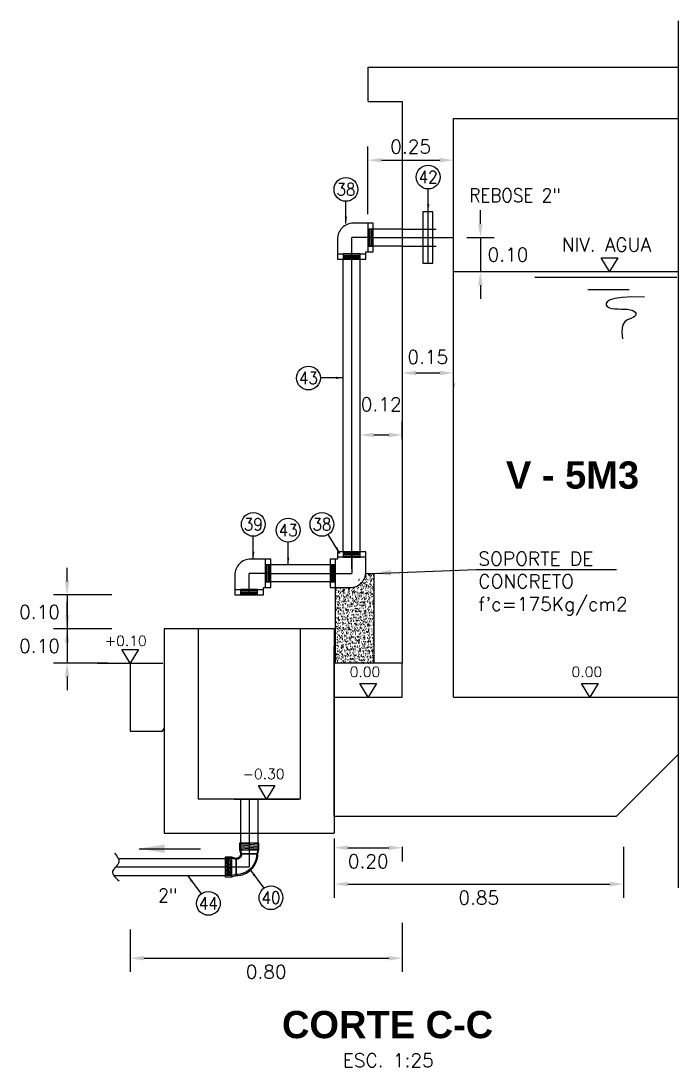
# Model space of a CAD drawing. Header units: metres. Extents: x -90 to 2507, y -28 to 972.
# Drawn here: x 156.174 to 158.106, y 189.295 to 192.368 of the extents above; entities that cross this region are included whole.
import ezdxf
from ezdxf.enums import TextEntityAlignment as Align

# ---------------------------------------------------------------- set-up
doc = ezdxf.new("R2010")
doc.units = ezdxf.units.M
for name, pattern in [('CENTER', [50.8, 31.75, -6.35, 6.35, -6.35]), ('DASHED', [19.05, 12.7, -6.35]), ('HIDDEN', [9.525, 6.35, -3.175])]:
    doc.linetypes.add(name, pattern=pattern)
for name, color, linetype in [('A-MURO', 6, 'Continuous'), ('A-NIVELES', 7, 'Continuous'), ('A-PISO', 9, 'Continuous'), ('A-PUERTA', 2, 'Continuous'), ('G-achurado', 9, 'Continuous'), ('G-acotado', 8, 'Continuous'), ('G-ejes', 9, 'CENTER'), ('G-textos-notas', 7, 'Continuous'), ('G-textos-titulos', 4, 'Continuous'), ('S-TUBERIAS-NUEVAS', 3, 'Continuous')]:
    doc.layers.add(name, color=color, linetype=linetype)
doc.styles.add('01COTAS', font='romans.shx')
doc.styles.add('20-NOTAS', font='romans.shx', dxfattribs={"height": 0.04})
doc.styles.add('20-TITULO', font='arialbd.ttf', dxfattribs={"height": 0.08})
doc.styles.add('ROMANS', font='romans.shx')
doc.dimstyles.new('DIM-10-CORTE', dxfattribs={"dimscale": 0.01, "dimtxt": 2, "dimasz": 2, "dimexe": 2, "dimexo": 2, "dimgap": 1, "dimtad": 1, "dimtih": 1, "dimtoh": 1, "dimdsep": 46, "dimtxsty": '01COTAS', "dimcen": 25, "dimclrd": 256, "dimclre": 256, "dimclrt": 7, "dimadec": 0, "dimazin": 0, "dimtfac": 1, "dimtmove": 2, "dimatfit": 3, "dimfxl": 1, "dimtolj": 1, "dimtzin": 0, "dimarcsym": 0})
doc.dimstyles.new('DIM-20-CORTE', dxfattribs={"dimscale": 0.02, "dimtxt": 2, "dimasz": 2, "dimexe": 2, "dimexo": 2, "dimgap": 1, "dimtad": 2, "dimtih": 1, "dimtoh": 1, "dimzin": 1, "dimdsep": 46, "dimtxsty": '01COTAS', "dimcen": 25, "dimclrd": 9, "dimclre": 9, "dimclrt": 7, "dimadec": 0, "dimazin": 0, "dimtfac": 1, "dimtmove": 2, "dimatfit": 3, "dimfxl": 1, "dimtolj": 1, "dimtzin": 0, "dimarcsym": 0})
doc.dimstyles.new('DIM-50-PLANTA', dxfattribs={"dimscale": 0.05, "dimtxt": 2, "dimasz": 2, "dimexe": 2, "dimexo": 2, "dimgap": 1, "dimtad": 1, "dimdec": 0, "dimlfac": 1000, "dimtxsty": '01COTAS', "dimcen": 25, "dimclrd": 9, "dimclre": 9, "dimclrt": 7, "dimadec": 0, "dimazin": 0, "dimtfac": 1, "dimtdec": 0, "dimtmove": 2, "dimatfit": 3, "dimfxl": 1, "dimtolj": 1, "dimtzin": 0, "dimarcsym": 0})

# ---------------------------------------------------------------- blocks, each defined once
blk = doc.blocks.new('*D246')
at = {"layer": 'Defpoints', "color": 0, "transparency": 16777216}
for p in [(157.0952, 190.0064), (157.2954, 189.9814), (157.2954, 189.9388)]:
    blk.add_point(p, dxfattribs=at)
at = {"layer": 'G-acotado', "color": 9, "lineweight": -2, "transparency": 16777216}
for p, q in [((157.0952, 189.9664), (157.0952, 189.8988)), ((157.1352, 189.9388), (157.2554, 189.9388)), ((157.2954, 189.9414), (157.2954, 189.8988))]:
    blk.add_line(p, q, dxfattribs=at)
at = {"layer": 'G-acotado', "color": 9, "transparency": 16777216}
for points in [[(157.1352, 189.9455), (157.1352, 189.9322), (157.0952, 189.9388)], [(157.2554, 189.9455), (157.2554, 189.9322), (157.2954, 189.9388)]]:
    blk.add_solid(points, dxfattribs=at)
at = {"layer": 'G-acotado', "color": 7, "transparency": 16777216, "insert": (157.1953, 189.8988), "char_height": 0.04, "attachment_point": 5, "style": '01COTAS'}
blk.add_mtext('\\A1;0.20', dxfattribs=at)
blk = doc.blocks.new('NIVEL-CORTE')
at = {"color": 1}
blk.add_line((-4.79, 0), (4.79, 0), dxfattribs=at)
blk.add_lwpolyline([(0, 0), (-1.22, 2.01), (1.22, 2.01), (0, 0)])
at = {"style": 'ROMANS'}
blk.add_attdef('+1.50', text='', height=2, dxfattribs=at).set_placement((-0.45, 2.95), align=Align.CENTER)
blk = doc.blocks.new('*D247')
at = {"layer": 'Defpoints', "color": 0, "transparency": 16777216}
for p in [(157.0952, 189.9814), (157.9454, 189.9814), (157.9454, 189.832)]:
    blk.add_point(p, dxfattribs=at)
at = {"layer": 'G-acotado', "color": 9, "lineweight": -2, "transparency": 16777216}
for p, q in [((157.0952, 189.9414), (157.0952, 189.792)), ((157.9454, 189.9414), (157.9454, 189.792)), ((157.1352, 189.832), (157.9054, 189.832))]:
    blk.add_line(p, q, dxfattribs=at)
at = {"layer": 'G-acotado', "color": 9, "transparency": 16777216}
for points in [[(157.1352, 189.8387), (157.1352, 189.8254), (157.0952, 189.832)], [(157.9054, 189.8387), (157.9054, 189.8254), (157.9454, 189.832)]]:
    blk.add_solid(points, dxfattribs=at)
at = {"layer": 'G-acotado', "color": 7, "transparency": 16777216, "insert": (157.5203, 189.792), "char_height": 0.04, "attachment_point": 5, "style": '01COTAS'}
blk.add_mtext('\\A1;0.85', dxfattribs=at)
blk = doc.blocks.new('*D248')
at = {"layer": 'Defpoints', "color": 0, "transparency": 16777216}
for p in [(157.4454, 191.9586), (157.4454, 191.7739), (157.1942, 191.7595)]:
    blk.add_point(p, dxfattribs=at)
at = {"layer": 'G-acotado', "color": 9, "lineweight": -2, "transparency": 16777216}
for p, q in [((157.1942, 191.7995), (157.1942, 191.9986)), ((157.4454, 191.8139), (157.4454, 191.9986)), ((157.2342, 191.9586), (157.4054, 191.9586))]:
    blk.add_line(p, q, dxfattribs=at)
at = {"layer": 'G-acotado', "color": 9, "transparency": 16777216}
for points in [[(157.2342, 191.9653), (157.2342, 191.9519), (157.1942, 191.9586)], [(157.4054, 191.9653), (157.4054, 191.9519), (157.4454, 191.9586)]]:
    blk.add_solid(points, dxfattribs=at)
at = {"layer": 'G-acotado', "color": 7, "transparency": 16777216, "insert": (157.3198, 191.9986), "char_height": 0.04, "attachment_point": 5, "style": '01COTAS'}
blk.add_mtext('\\A1;0.25', dxfattribs=at)
blk = doc.blocks.new('*D514')
at = {"layer": 'Defpoints', "color": 0, "transparency": 16777216}
for p in [(157.1716, 191.1489), (157.2954, 191.1513), (157.2954, 191.0991)]:
    blk.add_point(p, dxfattribs=at)
at = {"layer": 'G-acotado', "color": 9, "lineweight": -2, "transparency": 16777216}
for p, q in [((157.1716, 191.1889), (157.1716, 191.1913)), ((157.2954, 191.1391), (157.2954, 191.1913)), ((157.2116, 191.1513), (157.2554, 191.1513))]:
    blk.add_line(p, q, dxfattribs=at)
at = {"layer": 'G-acotado', "color": 9, "transparency": 16777216}
for points in [[(157.2116, 191.158), (157.2116, 191.1446), (157.1716, 191.1513)], [(157.2554, 191.158), (157.2554, 191.1446), (157.2954, 191.1513)]]:
    blk.add_solid(points, dxfattribs=at)
at = {"layer": 'G-acotado', "color": 7, "transparency": 16777216, "insert": (157.2335, 191.2413), "char_height": 0.04, "attachment_point": 5, "style": '01COTAS'}
blk.add_mtext('\\A1;0.12', dxfattribs=at)
blk = doc.blocks.new('*D249')
at = {"layer": 'Defpoints', "color": 0, "transparency": 16777216}
for p in [(156.4954, 189.7383), (157.2954, 189.7578), (157.2954, 189.6143)]:
    blk.add_point(p, dxfattribs=at)
at = {"layer": 'G-acotado', "color": 9, "lineweight": -2, "transparency": 16777216}
for p, q in [((157.2954, 189.7178), (157.2954, 189.5743)), ((156.4954, 189.6983), (156.4954, 189.5743)), ((156.5354, 189.6143), (157.2554, 189.6143))]:
    blk.add_line(p, q, dxfattribs=at)
at = {"layer": 'G-acotado', "color": 9, "transparency": 16777216}
for points in [[(156.5354, 189.621), (156.5354, 189.6076), (156.4954, 189.6143)], [(157.2554, 189.621), (157.2554, 189.6076), (157.2954, 189.6143)]]:
    blk.add_solid(points, dxfattribs=at)
at = {"layer": 'G-acotado', "color": 7, "transparency": 16777216, "insert": (156.8954, 189.5743), "char_height": 0.04, "attachment_point": 5, "style": '01COTAS'}
blk.add_mtext('\\A1;0.80', dxfattribs=at)
blk = doc.blocks.new('*D250')
at = {"layer": 'Defpoints', "color": 0, "transparency": 16777216}
for p in [(157.2954, 191.3335), (157.4454, 191.3437), (157.4454, 191.3335)]:
    blk.add_point(p, dxfattribs=at)
at = {"layer": 'G-acotado', "color": 9, "lineweight": -2, "transparency": 16777216}
for p, q in [((157.3354, 191.3335), (157.4054, 191.3335)), ((157.4454, 191.3037), (157.4454, 191.2935))]:
    blk.add_line(p, q, dxfattribs=at)
at = {"layer": 'G-acotado', "color": 9, "transparency": 16777216}
for points in [[(157.3354, 191.3402), (157.3354, 191.3268), (157.2954, 191.3335)], [(157.4054, 191.3402), (157.4054, 191.3268), (157.4454, 191.3335)]]:
    blk.add_solid(points, dxfattribs=at)
at = {"layer": 'G-acotado', "color": 7, "transparency": 16777216, "insert": (157.3704, 191.3805), "char_height": 0.04, "attachment_point": 5, "style": '01COTAS'}
blk.add_mtext('\\A1;0.15', dxfattribs=at)
blk = doc.blocks.new('CODO 2PULG 90')
h = blk.add_hatch()
h.set_pattern_fill('ANSI31', color=8, scale=0.001316, angle=45)
h.set_pattern_definition([(90, (-20.6300368, 3.6041238), (-0.0041776316, 9e-19), [])])
h.paths.add_polyline_path([(0.0635, 0.025), (0.0475, 0.025), (0.0475, -0.025), (0.0635, -0.025)])
h = blk.add_hatch()
h.set_pattern_fill('ANSI31', color=8, scale=0.001316, angle=135)
h.set_pattern_definition([(180, (-3.604113, -20.7410368), (-1e-18, -0.0041776316), [])])
h.paths.add_polyline_path([(-0.025, -0.0475), (-0.025, -0.0635), (0.025, -0.0635), (0.025, -0.0475)])
at = {"color": 8}
for points in [[(0.0635, 0), (0, 0)], [(0, -0.0635), (0, 0)]]:
    blk.add_lwpolyline(points, dxfattribs=at)
for points in [[(0.0635, 0.025), (0.0475, 0.025), (0.0475, -0.025), (0.0635, -0.025)], [(0.0635, 0.025), (0.0475, 0.025), (0.0475, -0.025), (0.0635, -0.025)], [(-0.025, -0.0475), (-0.025, -0.0635), (0.025, -0.0635), (0.025, -0.0475)], [(-0.025, -0.0475), (-0.025, -0.0635), (0.025, -0.0635), (0.025, -0.0475)]]:
    blk.add_lwpolyline(points, close=True, dxfattribs=at)
at = {"layer": 'S-TUBERIAS-NUEVAS'}
blk.add_lwpolyline([(-0.042, -0.0048), (-0.042, -0.0635), (0.042, -0.0635), (0.042, -0.042), (0.0635, -0.042), (0.0635, 0.042), (0.0048, 0.042, 0.414214)], format="xyb", close=True, dxfattribs=at)
at = {"layer": 'S-TUBERIAS-NUEVAS', "color": 1}
for points in [[(0.0475, 0.042), (0.0475, -0.042)], [(-0.042, -0.0475), (0.042, -0.0475)]]:
    blk.add_lwpolyline(points, dxfattribs=at)
blk = doc.blocks.new('*D516')
at = {"layer": 'Defpoints', "color": 0, "transparency": 16777216}
for p in [(157.4454, 191.7314), (157.4454, 191.6314), (157.525, 191.6314)]:
    blk.add_point(p, dxfattribs=at)
at = {"layer": 'G-acotado', "color": 9, "lineweight": -2, "transparency": 16777216}
for p, q in [((157.525, 191.7714), (157.525, 191.8114)), ((157.4854, 191.7314), (157.565, 191.7314)), ((157.525, 191.7314), (157.525, 191.6314)), ((157.4854, 191.6314), (157.565, 191.6314)), ((157.525, 191.5914), (157.525, 191.5514))]:
    blk.add_line(p, q, dxfattribs=at)
at = {"layer": 'G-acotado', "color": 9, "transparency": 16777216}
for points in [[(157.5183, 191.7714), (157.5316, 191.7714), (157.525, 191.7314)], [(157.5183, 191.5914), (157.5316, 191.5914), (157.525, 191.6314)]]:
    blk.add_solid(points, dxfattribs=at)
at = {"layer": 'G-acotado', "color": 7, "transparency": 16777216, "insert": (157.6059, 191.6814), "char_height": 0.04, "attachment_point": 5, "style": '01COTAS'}
blk.add_mtext('\\A1;0.10', dxfattribs=at)
blk = doc.blocks.new('codo1pulg')
at = {"color": 8}
for p in [(0.035, 0), (0, -0.035)]:
    blk.add_line(p, (0, 0), dxfattribs=at)
for p, q in [((0.0191, -0.0127), (0.0191, 0.0127)), ((0.0191, 0.0127), (0.0191, -0.0127)), ((-0.0127, -0.0191), (0.0127, -0.0191)), ((0.0127, -0.0191), (-0.0127, -0.0191)), ((-0.0127, -0.0191), (0.0127, -0.0191))]:
    blk.add_line(p, q)
blk.add_lwpolyline([(0.0254, -0.0143), (0.0191, -0.0127, 0.414214), (0.0127, -0.0191), (0.0143, -0.0254), (0.0143, -0.035), (-0.0143, -0.035), (-0.0143, -0.0254), (-0.0127, -0.0191, -0.414214), (0.0191, 0.0127), (0.0254, 0.0143), (0.035, 0.0143), (0.035, -0.0143)], format="xyb", close=True)
for points in [[(0.035, 0.0127), (0.0254, 0.0127), (0.0191, 0.0111, 0.414214), (-0.0111, -0.0191), (-0.0127, -0.0254), (-0.0127, -0.035)], [(0.035, -0.0127), (0.0254, -0.0127), (0.0191, -0.0111, 0.414214), (0.0111, -0.0191), (0.0127, -0.0254), (0.0127, -0.035)]]:
    blk.add_lwpolyline(points, format="xyb")
for points in [[(0.0254, -0.0143), (0.0254, 0.0143)], [(-0.0143, -0.0254), (0.0143, -0.0254)]]:
    blk.add_lwpolyline(points)
blk = doc.blocks.new('*D142')
at = {"layer": 'Defpoints', "color": 0, "transparency": 16777216}
for p in [(156.4815, 190.5814), (156.3102, 190.4814), (156.4709, 190.4814)]:
    blk.add_point(p, dxfattribs=at)
at = {"layer": 'G-acotado', "color": 9, "lineweight": -2, "transparency": 16777216}
for p, q in [((156.3102, 190.6214), (156.3102, 190.6614)), ((156.4415, 190.5814), (156.2702, 190.5814)), ((156.3102, 190.5814), (156.3102, 190.4814)), ((156.4309, 190.4814), (156.2702, 190.4814)), ((156.3102, 190.4414), (156.3102, 190.4014))]:
    blk.add_line(p, q, dxfattribs=at)
at = {"layer": 'G-acotado', "color": 9, "transparency": 16777216}
for points in [[(156.3035, 190.6214), (156.3168, 190.6214), (156.3102, 190.5814)], [(156.3035, 190.4414), (156.3168, 190.4414), (156.3102, 190.4814)]]:
    blk.add_solid(points, dxfattribs=at)
at = {"layer": 'G-acotado', "color": 7, "transparency": 16777216, "insert": (156.2292, 190.5314), "char_height": 0.04, "attachment_point": 5, "style": '01COTAS'}
blk.add_mtext('\\A1;0.10', dxfattribs=at)
blk = doc.blocks.new('*D143')
at = {"layer": 'Defpoints', "color": 0, "transparency": 16777216}
for p in [(156.4815, 190.6814), (156.3102, 190.5814), (156.4709, 190.5814)]:
    blk.add_point(p, dxfattribs=at)
at = {"layer": 'G-acotado', "color": 9, "lineweight": -2, "transparency": 16777216}
for p, q in [((156.3102, 190.7214), (156.3102, 190.7614)), ((156.4415, 190.6814), (156.2702, 190.6814)), ((156.3102, 190.6814), (156.3102, 190.5814)), ((156.4309, 190.5814), (156.2702, 190.5814)), ((156.3102, 190.5414), (156.3102, 190.5014))]:
    blk.add_line(p, q, dxfattribs=at)
at = {"layer": 'G-acotado', "color": 9, "transparency": 16777216}
for points in [[(156.3035, 190.7214), (156.3168, 190.7214), (156.3102, 190.6814)], [(156.3035, 190.5414), (156.3168, 190.5414), (156.3102, 190.5814)]]:
    blk.add_solid(points, dxfattribs=at)
at = {"layer": 'G-acotado', "color": 7, "transparency": 16777216, "insert": (156.2292, 190.6314), "char_height": 0.04, "attachment_point": 5, "style": '01COTAS'}
blk.add_mtext('\\A1;0.10', dxfattribs=at)

msp = doc.modelspace()

# ---------------------------------------------------------------- hatches: boundary and pattern name
h = msp.add_hatch()
h.set_pattern_fill('ANSI31', color=8, scale=0.001337, angle=130)
h.set_pattern_definition([(175, (141.774005, 158.9246772), (-0.0003699821, -0.00422891454), [])])
h.paths.add_polyline_path([(156.8706, 189.9522), (156.8706, 189.9331), (156.8198, 189.9331), (156.8198, 189.9522)])
h = msp.add_hatch()
h.set_pattern_fill('ANSI31', color=8, scale=0.001316, angle=220)
h.set_pattern_definition([(265, (187.449625, 175.0281465), (0.00416173443, -0.0003641046), [])])
h.paths.add_polyline_path([(156.7944, 189.8573), (156.7756, 189.8573), (156.7756, 189.9073), (156.7944, 189.9073)])
at = {"layer": 'G-achurado'}
h = msp.add_hatch(dxfattribs=at)
h.set_pattern_fill('AR-CONC', color=256, scale=0.0001)
h.set_pattern_definition([(50, (6.776121, -1.250654), (0.0182184669, -0.00159390855), [0.001905, -0.020955]), (355, (6.776121, -1.250654), (-0.0035243421, 0.0191056845), [0.001524, -0.0167640584]), (100.451445, (6.77764, -1.250787), (0.0146941247, 0.0175117752), [0.0016190009, -0.0178090245]), (46.1842, (6.776121, -1.245574), (0.027107904, -0.0042042328), [0.0028575, -0.0314325]), (96.635558, (6.77838, -1.245925), (0.0237404134, 0.0247426125), [0.0024285023, -0.0267135608]), (351.184151, (6.77612, -1.245574), (0.0237404134, 0.0247426125), [0.0022859967, -0.0251459732]), (21, (6.778661, -1.246844), (0.0151614391, -0.0102265198), [0.001905, -0.020955]), (326, (6.778661, -1.246844), (0.0061802028, 0.0184187966), [0.001524, -0.016764]), (71.451445, (6.779925, -1.247697), (0.0213416419, 0.0081922769), [0.0016190009, -0.0178089938]), (37.5, (6.776121, -1.2506544), (0.00030886033, 0.00845550389), [0, -0.0165608, 0, -0.017018, 0, -0.0168275]), (7.5, (6.776121, -1.250654), (0.00668196625, 0.01001805748), [0, -0.0097028, 0, -0.0161798, 0, -0.0064135]), (327.5, (6.770457, -1.2506544), (0.01355905952, -0.0005728744), [0, -0.00635, 0, -0.019812, 0, -0.026289]), (317.5, (6.767917, -1.250654), (0.01481291814, 0.0025426491), [0, -0.008255, 0, -0.0131572, 0, -0.018669])])
edge = h.paths.add_edge_path()
edge.add_line((157.2118, 190.7448), (157.1884, 190.7448))
edge.add_arc((157.1419, 190.7496), 0.0468, 270, 354.1355, ccw=False)
edge.add_line((157.1419, 190.7029), (157.0991, 190.7029))
edge.add_line((157.0991, 190.7029), (157.0991, 190.4814))
edge.add_line((157.0991, 190.4814), (157.2118, 190.4814))
edge.add_line((157.2118, 190.4814), (157.2118, 190.7448))

# ---------------------------------------------------------------- linework, layer by layer
at = {"color": 8, "linetype": 'HIDDEN', "ltscale": 0.5}
msp.add_line((157.0952, 190.3814), (157.2954, 190.3814), dxfattribs=at)
msp.add_line((157.0952, 190.3814), (157.2954, 190.3814), dxfattribs=at)
at = {"color": 8, "linetype": 'DASHED', "ltscale": 0.002}
for points in [[(157.2954, 191.7564), (157.4454, 191.7564)], [(157.2954, 191.7064), (157.4454, 191.7064)]]:
    msp.add_lwpolyline(points, dxfattribs=at)
msp.add_lwpolyline([(157.1884, 190.7448), (157.2118, 190.7448), (157.2118, 190.4814), (157.0991, 190.4814), (157.0991, 190.7029)])
msp.add_lwpolyline([(157.1884, 190.7448), (157.2118, 190.7448), (157.2118, 190.4814), (157.0991, 190.4814), (157.0991, 190.7029)])
at = {"color": 8, "linetype": 'HIDDEN', "ltscale": 0.5}
msp.add_lwpolyline([(157.2954, 190.3814), (157.2954, 190.4814)], dxfattribs=at)
at = {"layer": 'A-MURO', "color": 1, "ltscale": 0.18}
for p, q in [((157.1954, 192.1314), (157.1954, 192.2314)), ((157.1954, 192.2314), (158.106, 192.2314)), ((157.1954, 192.1314), (157.2954, 192.1314)), ((157.4454, 190.3814), (157.4454, 192.0814)), ((157.4454, 192.0814), (158.106, 192.0814)), ((157.0952, 190.0314), (157.0952, 190.5314)), ((156.4954, 190.4817), (156.4954, 190.2817)), ((156.5904, 190.2817), (156.5952, 190.2889)), ((156.4954, 190.2817), (156.5904, 190.2817))]:
    msp.add_line(p, q, dxfattribs=at)
at = {"layer": 'A-MURO', "color": 2, "ltscale": 0.18}
for p, q in [((156.5952, 190.5814), (156.5952, 189.9814)), ((156.5952, 189.9814), (157.0952, 189.9814))]:
    msp.add_line(p, q, dxfattribs=at)
at = {"layer": 'A-MURO', "color": 1, "ltscale": 0.18}
for points in [[(158.106, 192.3676), (158.106, 189.8215)], [(157.2954, 192.1314), (157.2954, 190.4814), (157.0952, 190.4814)], [(156.9952, 190.5814), (156.6952, 190.5814)], [(157.4454, 190.3814), (158.106, 190.3814)], [(157.7454, 190.3814), (157.998, 190.3814)], [(157.0952, 190.0314), (157.9247, 190.0314), (158.106, 190.2127)]]:
    msp.add_lwpolyline(points, dxfattribs=at)
at = {"layer": 'A-MURO', "color": 2, "ltscale": 0.18}
for points in [[(156.6952, 190.5814), (156.5952, 190.5814)], [(156.6952, 190.5814), (156.6952, 190.0814)], [(156.9952, 190.5814), (156.9952, 190.0814)], [(157.0952, 190.5814), (156.9952, 190.5814)], [(157.0952, 190.5814), (157.0952, 189.9814)], [(156.9952, 190.0814), (156.6952, 190.0814)]]:
    msp.add_lwpolyline(points, dxfattribs=at)
at = {"layer": 'A-PISO'}
for p, q in [((158.1026, 191.6139), (157.6852, 191.6139)), ((157.9625, 191.5777), (157.8409, 191.5777))]:
    msp.add_line(p, q, dxfattribs=at)
for points in [[(157.4454, 191.6314), (158.106, 191.6314)], [(158.0073, 191.5559), (157.9701, 191.5568), (157.9415, 191.5555), (157.9205, 191.5523), (157.9064, 191.5479), (157.898, 191.5427), (157.8946, 191.5373), (157.8951, 191.5323), (157.8986, 191.528), (157.9043, 191.5251), (157.9117, 191.5232), (157.9202, 191.5221), (157.9295, 191.5215), (157.9391, 191.5213), (157.9485, 191.521), (157.9573, 191.5205), (157.9651, 191.5194), (157.9714, 191.5175), (157.9763, 191.515), (157.9796, 191.5121), (157.9815, 191.5088), (157.9818, 191.5055), (157.9807, 191.5022), (157.9781, 191.4991), (157.974, 191.4964), (157.9686, 191.4942), (157.9623, 191.4919), (157.9558, 191.4887), (157.9498, 191.4839), (157.9449, 191.4767), (157.9417, 191.4665), (157.9408, 191.4524), (157.943, 191.4338)]]:
    msp.add_lwpolyline(points, dxfattribs=at)
at = {"layer": 'A-PUERTA'}
msp.add_lwpolyline([(157.3704, 191.8064), (157.3704, 191.6564)], dxfattribs=at)
at = {"layer": 'G-ejes', "color": 8, "linetype": 'CENTER', "ltscale": 0.1}
for points in [[(157.2101, 191.7314), (157.4454, 191.7314)], [(157.1467, 190.7584), (157.1466, 191.6678)], [(156.9046, 190.7448), (157.0831, 190.7448)], [(156.8452, 190.0814), (156.8452, 189.9522)], [(156.4541, 189.8823), (156.7756, 189.8823)]]:
    msp.add_lwpolyline(points, dxfattribs=at)
at = {"layer": 'G-textos-notas', "color": 1}
for centre in [(157.3715, 191.9091), (157.1297, 191.8728), (157.0195, 191.3187), (156.8575, 190.8888), (156.9599, 190.8717), (157.0592, 190.8888), (156.9094, 189.7921), (156.7253, 189.7755)]:
    msp.add_circle(centre, 0.035, dxfattribs=at)
at = {"layer": 'S-TUBERIAS-NUEVAS'}
msp.add_lwpolyline([(157.3554, 191.6564), (157.3854, 191.6564), (157.3854, 191.8064), (157.3554, 191.8064)], close=True, dxfattribs=at)
at = {"layer": 'S-TUBERIAS-NUEVAS', "ltscale": 0.05}
for points in [[(157.2954, 191.7564), (157.1941, 191.7564)], [(157.2954, 191.7064), (157.1941, 191.7064)], [(157.1216, 190.8084), (157.1216, 191.6678)], [(157.1716, 190.8084), (157.1716, 191.6678)], [(157.0831, 190.7698), (156.9087, 190.7699)], [(157.0831, 190.7198), (156.9087, 190.7199)]]:
    msp.add_lwpolyline(points, dxfattribs=at)
at = {"layer": 'S-TUBERIAS-NUEVAS', "linetype": 'DASHED', "ltscale": 0.1}
for points in [[(156.8198, 190.0814), (156.8198, 189.9522)], [(156.8706, 190.0814), (156.8706, 189.9522)], [(156.4598, 189.9077), (156.7756, 189.9077)], [(156.4466, 189.8569), (156.7756, 189.8569)]]:
    msp.add_lwpolyline(points, dxfattribs=at)
at = {"layer": 'S-TUBERIAS-NUEVAS'}
msp.add_spline([(156.4497, 189.9225), (156.4626, 189.8967), (156.4438, 189.8696), (156.4629, 189.8415)], degree=3, dxfattribs=at)

# ---------------------------------------------------------------- block references
at = {"layer": 'A-NIVELES', "xscale": 0.02, "yscale": 0.02, "zscale": 0.02}
msp.add_blockref('NIVEL-CORTE', (157.9042, 191.6314), dxfattribs=at).add_auto_attribs({'+1.50': 'NIV. AGUA'})
at = {"layer": 'A-NIVELES'}
ref = msp.add_blockref('NIVEL-CORTE', (156.4954, 190.4814), dxfattribs=dict(at, xscale=0.02, yscale=0.02, zscale=0.02))
ref.add_attrib('+1.50', '+0.10', dxfattribs={"layer": '0', "height": 0.03, "style": 'ROMANS'}).set_placement((156.4824, 190.5316), align=Align.CENTER)
ref = msp.add_blockref('NIVEL-CORTE', (157.1947, 190.3814), dxfattribs=dict(at, xscale=0.02, yscale=0.02, zscale=0.02))
ref.add_attrib('+1.50', '0.00', dxfattribs={"layer": '0', "height": 0.03, "style": 'ROMANS'}).set_placement((157.1857, 190.4404), align=Align.CENTER)
ref = msp.add_blockref('NIVEL-CORTE', (157.8469, 190.3814), dxfattribs=dict(at, xscale=0.02, yscale=0.02, zscale=0.02))
ref.add_attrib('+1.50', '0.00', dxfattribs={"layer": '0', "height": 0.03, "style": 'ROMANS'}).set_placement((157.8379, 190.4404), align=Align.CENTER)
ref = msp.add_blockref('NIVEL-CORTE', (156.8967, 190.0814), dxfattribs=dict(at, xscale=0.02, yscale=0.02, zscale=0.02))
ref.add_attrib('+1.50', '-0.30', dxfattribs={"layer": '0', "height": 0.03, "style": 'ROMANS'}).set_placement((156.8877, 190.1404), align=Align.CENTER)
at = {"layer": 'S-TUBERIAS-NUEVAS'}
for p in [(157.1466, 191.7313), (156.8452, 190.7449)]:
    msp.add_blockref('CODO 2PULG 90', p, dxfattribs=at)
at = {"layer": 'S-TUBERIAS-NUEVAS', "rotation": 180}
msp.add_blockref('CODO 2PULG 90', (157.1466, 190.7449), dxfattribs=at)
at = {"layer": 'S-TUBERIAS-NUEVAS', "xscale": -2.000296247451435, "yscale": 2.000296247451435, "zscale": 2.000296247451435, "rotation": 270}
msp.add_blockref('codo1pulg', (156.8452, 189.8823), dxfattribs=at)

# ---------------------------------------------------------------- texts
at = {"layer": 'A-NIVELES', "linetype": 'HIDDEN', "lineweight": 13, "ltscale": 0.5, "insert": (157.4389, 190.8078), "char_height": 0.04, "attachment_point": 1, "style": '01COTAS'}
msp.add_mtext_dynamic_manual_height_columns("\\pxi-3,l5,t1;SOPORTE DE \\PCONCRETO \\Pf'c=175Kg/cm2", width=1.229619, gutter_width=10, heights=[0.2712], dxfattribs=at)
at = {"layer": 'G-textos-notas', "style": '01COTAS', "width": 0.9}
for s, p in [('42', (157.3715, 191.9091)), ('38', (157.1297, 191.8728)), ('43', (157.0195, 191.3187)), ('39', (156.8575, 190.8888)), ('38', (157.0592, 190.8888)), ('43', (156.9599, 190.8717)), ('40', (156.9094, 189.7921)), ('44', (156.7253, 189.7755))]:
    msp.add_text(s, height=0.036, dxfattribs=at).set_placement(p, align=Align.MIDDLE)
at = {"layer": 'G-textos-notas', "color": 7, "style": '01COTAS', "width": 0.9}
for s, p in [('REBOSE 2"', (157.6266, 191.8557)), ('2"', (156.6059, 189.7991))]:
    msp.add_text(s, height=0.04, dxfattribs=at).set_placement(p, align=Align.MIDDLE)
at = {"layer": 'G-textos-notas', "style": '20-NOTAS'}
msp.add_text('ESC. 1:25', height=0.04, dxfattribs=at).set_placement((157.2539, 189.3145), align=Align.MIDDLE)
at = {"layer": 'G-textos-titulos', "style": '20-TITULO'}
for s, p in [('V - 5M3', (157.7957, 191.0336)), ('CORTE C-C', (157.2521, 189.4194))]:
    msp.add_text(s, height=0.08, dxfattribs=at).set_placement(p, align=Align.MIDDLE)

# ---------------------------------------------------------------- dimensions: what is measured, and where the dimension line sits
at = {"layer": 'G-acotado'}
for base, p1, p2, picture, middle in [((157.4454, 191.9586), (157.1942, 191.7595), (157.4454, 191.7739), '*D248', (157.3198, 191.9986)), ((157.2954, 191.1513), (157.1716, 191.1489), (157.2954, 191.0991), '*D514', (157.2335, 191.2413)), ((157.2954, 189.9388), (157.0952, 190.0064), (157.2954, 189.9814), '*D246', (157.1953, 189.8988)), ((157.9454, 189.832), (157.0952, 189.9814), (157.9454, 189.9814), '*D247', (157.5203, 189.792)), ((157.2954, 189.6143), (156.4954, 189.7383), (157.2954, 189.7578), '*D249', (156.8954, 189.5743))]:
    dim = msp.add_linear_dim(base=base, p1=p1, p2=p2, dimstyle='DIM-20-CORTE', dxfattribs=at)
    dim.commit()
    dim.dimension.update_dxf_attribs({"geometry": picture, "text_midpoint": middle})
for base, p1, p2, picture, middle in [((157.525, 191.6314), (157.4454, 191.7314), (157.4454, 191.6314), '*D516', (157.6059, 191.6814)), ((156.3102, 190.5814), (156.4815, 190.6814), (156.4709, 190.5814), '*D143', (156.2292, 190.6314)), ((156.3102, 190.4814), (156.4815, 190.5814), (156.4709, 190.4814), '*D142', (156.2292, 190.5314))]:
    dim = msp.add_linear_dim(base=base, p1=p1, p2=p2, angle=90, dimstyle='DIM-20-CORTE', dxfattribs=at)
    dim.commit()
    dim.dimension.update_dxf_attribs({"geometry": picture, "text_midpoint": middle})
dim = msp.add_linear_dim(base=(157.4454, 191.3335), p1=(157.2954, 191.3335), p2=(157.4454, 191.3437), dimstyle='DIM-20-CORTE', dxfattribs=at)
dim.commit()
dim.dimension.update_dxf_attribs({"geometry": '*D250', "text_midpoint": (157.3704, 191.3805), "dimtype": 160})

# ---------------------------------------------------------------- leaders
at = {"layer": 'G-acotado', "color": 5}
for points in [[(157.3715, 191.8085), (157.3715, 191.8741)], [(157.1297, 191.7722), (157.1297, 191.8378)], [(157.1201, 191.3193), (157.0545, 191.3189)], [(156.8575, 190.7882), (156.8575, 190.8538)], [(157.1122, 190.8033), (157.0776, 190.8591)], [(156.9599, 190.7712), (156.9599, 190.8367)], [(156.8492, 189.8727), (156.8884, 189.8201)], [(156.6652, 189.8562), (156.7044, 189.8036)]]:
    msp.add_leader(points, dimstyle='DIM-10-CORTE', dxfattribs=at)
at = {"layer": 'G-textos-notas'}
for points, override in [([(157.2118, 190.7448), (157.5123, 190.7566), (157.9249, 190.7566)], {"dimasz": 1, "dimtad": 0, "dimcen": 1.393145}), ([(156.5216, 189.936), (156.7022, 189.936)], {"dimasz": 1.5, "dimtad": 0, "dimcen": 1.393145, "dimclrd": 256})]:
    msp.add_leader(points, dimstyle='DIM-50-PLANTA', override=override, dxfattribs=at)

doc.saveas('drawing.dxf')
